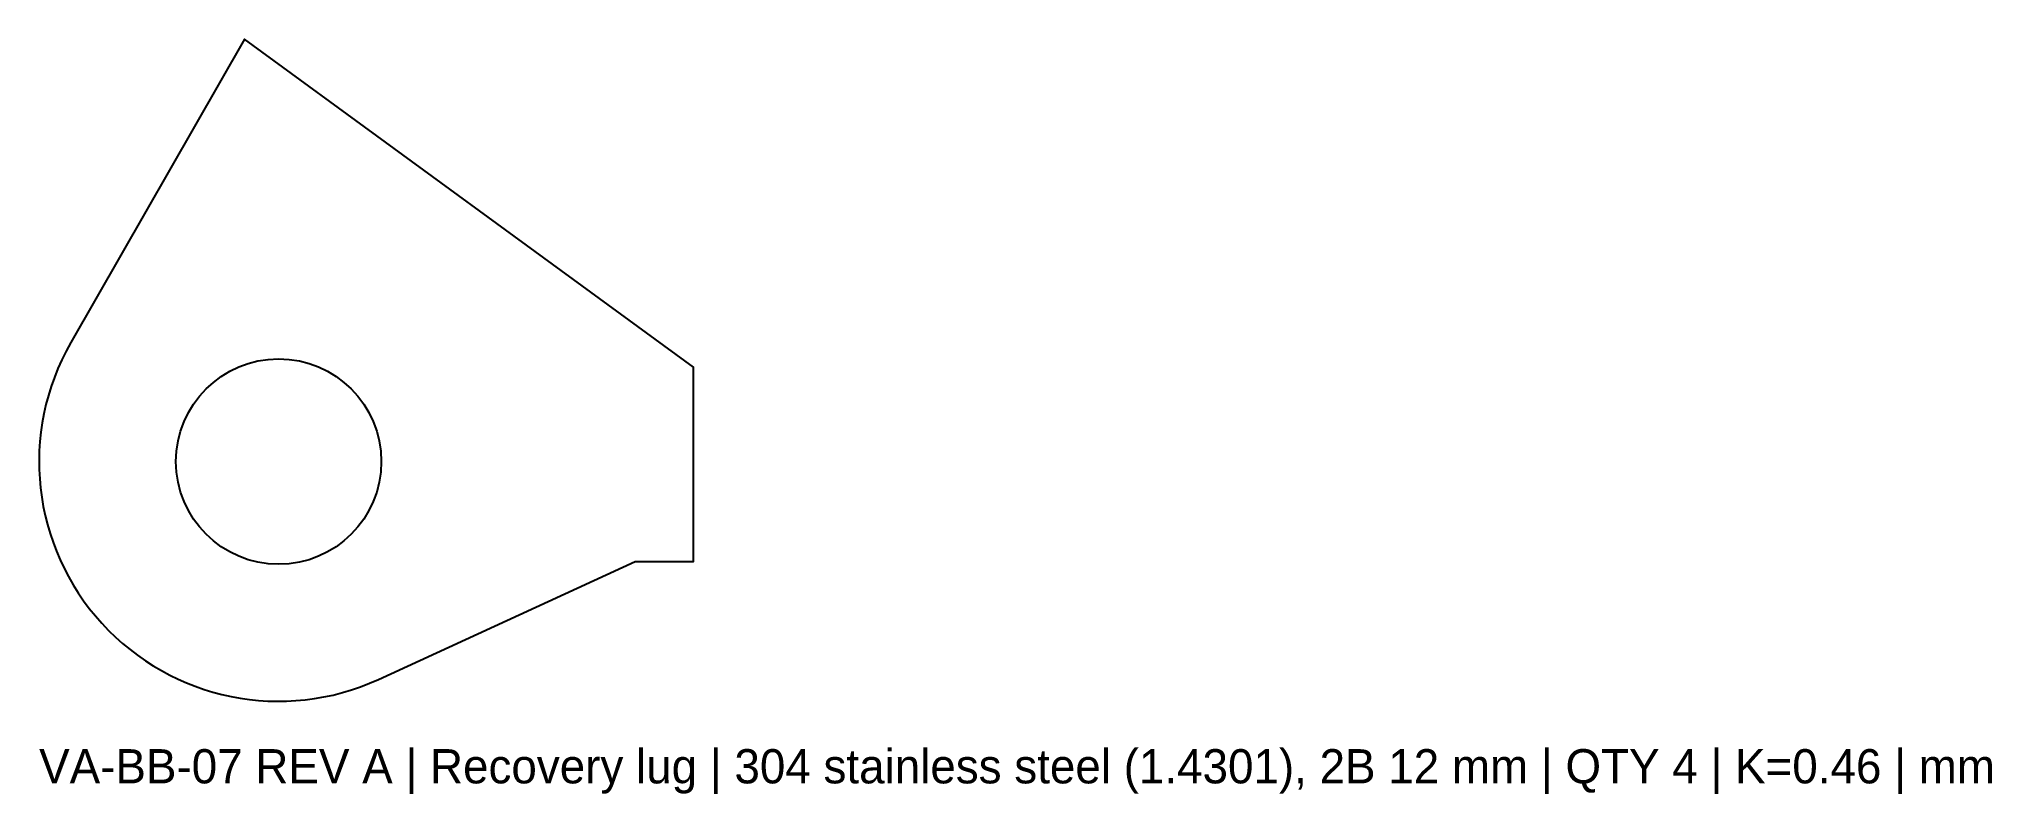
# Model space of a CAD drawing. Header units: millimetres. Extents: x 0 to 285, y -14 to 97.
import ezdxf

# ---------------------------------------------------------------- set-up
doc = ezdxf.new("R2010")
doc.units = ezdxf.units.MM
doc.layers.add('CUT', color=7, linetype='Continuous')
doc.layers.add('INFO', color=8, linetype='Continuous')

msp = doc.modelspace()

# ---------------------------------------------------------------- linework, layer by layer
at = {"layer": 'CUT'}
msp.add_lwpolyline([(4.62, 52.38, 0.729539), (49.59, 3.18), (87.09, 20.39), (95.59, 20.39), (95.59, 48.79), (29.99, 96.69), (4.62, 52.38)], format="xyb", close=True, dxfattribs=at)
msp.add_circle((34.99, 34.99), 15, dxfattribs=at)

# ---------------------------------------------------------------- texts
at = {"layer": 'INFO'}
msp.add_text('VA-BB-07 REV A | Recovery lug | 304 stainless steel (1.4301), 2B 12 mm | QTY 4 | K=0.46 | mm', height=5, dxfattribs=at).set_placement((0, -12))

doc.saveas('drawing.dxf')
